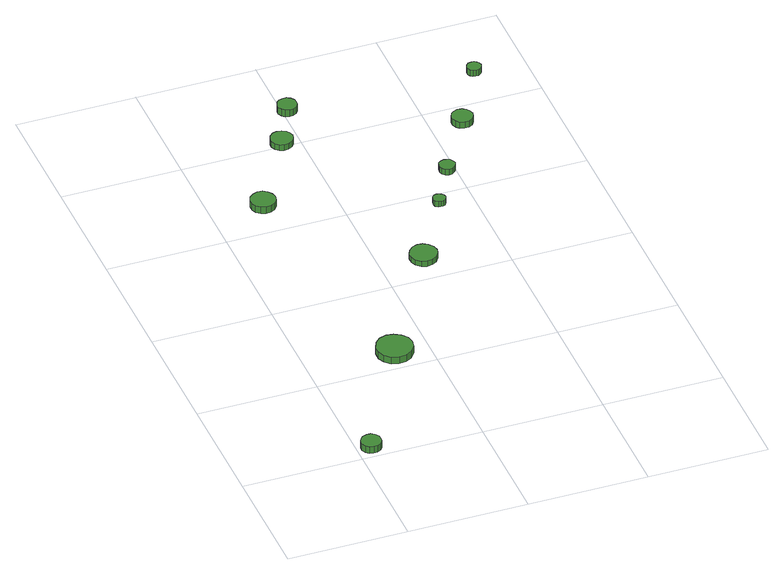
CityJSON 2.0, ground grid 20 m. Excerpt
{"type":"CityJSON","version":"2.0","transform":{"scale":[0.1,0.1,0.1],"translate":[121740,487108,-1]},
"CityObjects":{
"tree1":{"type":"SolitaryVegetationObject","attributes":{"function":"something"},"geometry":[{"type":"MultiSurface","lod":"1","boundaries":[[[0,1,2,3,4,5,6,7,8,9,10,11,12,13,14]],[[15,16,17,18,19,20,21,22,23,24,25,26,27,28,29]],[[0,29,28,1]],[[1,28,27,2]],[[2,27,26,3]],[[3,26,25,4]],[[4,25,24,5]],[[5,24,23,6]],[[6,23,22,7]],[[7,22,21,8]],[[8,21,20,9]],[[9,20,19,10]],[[10,19,18,11]],[[11,18,17,12]],[[12,17,16,13]],[[13,16,15,14]],[[14,15,29,0]]]}]},
"tree2":{"type":"SolitaryVegetationObject","attributes":{"function":"something"},"geometry":[{"type":"MultiSurface","lod":"1","boundaries":[[[30,31,32,33,34,35,36,37,38,39,40,41,42,43,44]],[[45,46,47,48,49,50,51,52,53,54,55,56,57,58,59]],[[30,59,58,31]],[[31,58,57,32]],[[32,57,56,33]],[[33,56,55,34]],[[34,55,54,35]],[[35,54,53,36]],[[36,53,52,37]],[[37,52,51,38]],[[38,51,50,39]],[[39,50,49,40]],[[40,49,48,41]],[[41,48,47,42]],[[42,47,46,43]],[[43,46,45,44]],[[44,45,59,30]]]}]},
"tree3":{"type":"SolitaryVegetationObject","attributes":{"function":"something"},"geometry":[{"type":"MultiSurface","lod":"1","boundaries":[[[60,61,62,63,64,65,66,67,68,69,70,71,72,73,74]],[[75,76,77,78,79,80,81,82,83,84,85,86,87,88,89]],[[60,89,88,61]],[[61,88,87,62]],[[62,87,86,63]],[[63,86,85,64]],[[64,85,84,65]],[[65,84,83,66]],[[66,83,82,67]],[[67,82,81,68]],[[68,81,80,69]],[[69,80,79,70]],[[70,79,78,71]],[[71,78,77,72]],[[72,77,76,73]],[[73,76,75,74]],[[74,75,89,60]]]}]},
"tree4":{"type":"SolitaryVegetationObject","attributes":{"function":"something"},"geometry":[{"type":"MultiSurface","lod":"1","boundaries":[[[90,91,92,93,94,95,96,97,98,99,100,101,102,103,104]],[[105,106,107,108,109,110,111,112,113,114,115,116,117,118,119]],[[90,119,118,91]],[[91,118,117,92]],[[92,117,116,93]],[[93,116,115,94]],[[94,115,114,95]],[[95,114,113,96]],[[96,113,112,97]],[[97,112,111,98]],[[98,111,110,99]],[[99,110,109,100]],[[100,109,108,101]],[[101,108,107,102]],[[102,107,106,103]],[[103,106,105,104]],[[104,105,119,90]]]}]},
"tree5":{"type":"SolitaryVegetationObject","attributes":{"function":"something"},"geometry":[{"type":"MultiSurface","lod":"1","boundaries":[[[120,121,122,123,124,125,126,127,128,129,130,131,132,133,134]],[[135,136,137,138,139,140,141,142,143,144,145,146,147,148,149]],[[120,149,148,121]],[[121,148,147,122]],[[122,147,146,123]],[[123,146,145,124]],[[124,145,144,125]],[[125,144,143,126]],[[126,143,142,127]],[[127,142,141,128]],[[128,141,140,129]],[[129,140,139,130]],[[130,139,138,131]],[[131,138,137,132]],[[132,137,136,133]],[[133,136,135,134]],[[134,135,149,120]]]}]},
"tree6":{"type":"SolitaryVegetationObject","attributes":{"function":"something"},"geometry":[{"type":"MultiSurface","lod":"1","boundaries":[[[150,151,152,153,154,155,156,157,158,159,160,161,162,163,164]],[[165,166,167,168,169,170,171,172,173,174,175,176,177,178,179]],[[150,179,178,151]],[[151,178,177,152]],[[152,177,176,153]],[[153,176,175,154]],[[154,175,174,155]],[[155,174,173,156]],[[156,173,172,157]],[[157,172,171,158]],[[158,171,170,159]],[[159,170,169,160]],[[160,169,168,161]],[[161,168,167,162]],[[162,167,166,163]],[[163,166,165,164]],[[164,165,179,150]]]}]},
"tree7":{"type":"SolitaryVegetationObject","attributes":{"function":"something"},"geometry":[{"type":"MultiSurface","lod":"1","boundaries":[[[180,181,182,183,184,185,186,187,188,189,190,191,192,193,194]],[[195,196,197,198,199,200,201,202,203,204,205,206,207,208,209]],[[180,209,208,181]],[[181,208,207,182]],[[182,207,206,183]],[[183,206,205,184]],[[184,205,204,185]],[[185,204,203,186]],[[186,203,202,187]],[[187,202,201,188]],[[188,201,200,189]],[[189,200,199,190]],[[190,199,198,191]],[[191,198,197,192]],[[192,197,196,193]],[[193,196,195,194]],[[194,195,209,180]]]}]},
"tree8":{"type":"SolitaryVegetationObject","attributes":{"function":"something"},"geometry":[{"type":"MultiSurface","lod":"1","boundaries":[[[210,211,212,213,214,215,216,217,218,219,220,221,222,223,224]],[[225,226,227,228,229,230,231,232,233,234,235,236,237,238,239]],[[210,239,238,211]],[[211,238,237,212]],[[212,237,236,213]],[[213,236,235,214]],[[214,235,234,215]],[[215,234,233,216]],[[216,233,232,217]],[[217,232,231,218]],[[218,231,230,219]],[[219,230,229,220]],[[220,229,228,221]],[[221,228,227,222]],[[222,227,226,223]],[[223,226,225,224]],[[224,225,239,210]]]}]},
"tree9":{"type":"SolitaryVegetationObject","attributes":{"function":"something"},"geometry":[{"type":"MultiSurface","lod":"1","boundaries":[[[240,241,242,243,244,245,246,247,248,249,250,251,252,253,254]],[[255,256,257,258,259,260,261,262,263,264,265,266,267,268,269]],[[240,269,268,241]],[[241,268,267,242]],[[242,267,266,243]],[[243,266,265,244]],[[244,265,264,245]],[[245,264,263,246]],[[246,263,262,247]],[[247,262,261,248]],[[248,261,260,249]],[[249,260,259,250]],[[250,259,258,251]],[[251,258,257,252]],[[252,257,256,253]],[[253,256,255,254]],[[254,255,269,240]]]}]},
"tree10":{"type":"SolitaryVegetationObject","attributes":{"function":"something"},"geometry":[{"type":"MultiSurface","lod":"1","boundaries":[[[270,271,272,273,274,275,276,277,278,279,280,281,282,283,284]],[[285,286,287,288,289,290,291,292,293,294,295,296,297,298,299]],[[270,299,298,271]],[[271,298,297,272]],[[272,297,296,273]],[[273,296,295,274]],[[274,295,294,275]],[[275,294,293,276]],[[276,293,292,277]],[[277,292,291,278]],[[278,291,290,279]],[[279,290,289,280]],[[280,289,288,281]],[[281,288,287,282]],[[282,287,286,283]],[[283,286,285,284]],[[284,285,299,270]]]}]}
},
"vertices":[
[37,17,24],[36,24,24],[32,30,24],[26,34,24],[19,34,24],[12,32,24],[7,27,24],[4,21,24],[4,14,24],[7,7,24],[12,3,24],[19,1,24],[26,1,24],[32,5,24],[36,10,24],[36,10,11],[32,5,11],[26,1,11],[19,1,11],[12,3,11],[7,7,11],[4,14,11],[4,21,11],[7,27,11],[12,32,11],[19,34,11],[26,34,11],[32,30,11],[36,24,11],[37,17,11],
[171,234,24],[169,246,24],[161,256,24],[150,262,24],[138,264,24],[126,260,24],[117,251,24],[112,240,24],[112,227,24],[117,216,24],[126,207,24],[138,204,24],[150,205,24],[161,211,24],[169,221,24],[169,221,11],[161,211,11],[150,205,11],[138,204,11],[126,207,11],[117,216,11],[112,227,11],[112,240,11],[117,251,11],[126,260,11],[138,264,11],[150,262,11],[161,256,11],[169,246,11],[171,234,11],
[107,668,18],[105,676,18],[100,683,18],[93,688,18],[84,689,18],[76,686,18],[69,680,18],[66,672,18],[66,664,18],[69,656,18],[76,650,18],[84,647,18],[93,648,18],[100,652,18],[105,659,18],[105,659,5],[100,652,5],[93,648,5],[84,647,5],[76,650,5],[69,656,5],[66,664,5],[66,672,5],[69,680,5],[76,686,5],[84,689,5],[93,688,5],[100,683,5],[105,676,5],[107,668,5],
[295,453,16],[293,462,16],[287,470,16],[279,475,16],[270,476,16],[261,473,16],[254,466,16],[250,458,16],[250,448,16],[254,440,16],[261,433,16],[270,430,16],[279,431,16],[287,436,16],[293,444,16],[293,444,6],[287,436,6],[279,431,6],[270,430,6],[261,433,6],[254,440,6],[250,448,6],[250,458,6],[254,466,6],[261,473,6],[270,476,6],[279,475,6],[287,470,6],[293,462,6],[295,453,6],
[189,809,16],[187,816,16],[183,822,16],[176,826,16],[168,827,16],[161,825,16],[155,819,16],[152,812,16],[152,805,16],[155,798,16],[161,793,16],[168,790,16],[176,791,16],[183,795,16],[187,801,16],[187,801,5],[183,795,5],[176,791,5],[168,790,5],[161,793,5],[155,798,5],[152,805,5],[152,812,5],[155,819,5],[161,825,5],[168,827,5],[176,826,5],[183,822,5],[187,816,5],[189,809,5],
[224,885,18],[223,892,18],[219,897,18],[213,901,18],[207,901,18],[200,899,18],[195,895,18],[192,888,18],[192,882,18],[195,876,18],[200,871,18],[207,869,18],[213,870,18],[219,873,18],[223,879,18],[223,879,5],[219,873,5],[213,870,5],[207,869,5],[200,871,5],[195,876,5],[192,882,5],[192,888,5],[195,895,5],[200,899,5],[207,901,5],[213,901,5],[219,897,5],[223,892,5],[224,885,5],
[356,577,16],[355,581,16],[352,585,16],[348,587,16],[344,588,16],[340,586,16],[336,583,16],[335,579,16],[335,575,16],[336,571,16],[340,568,16],[344,567,16],[348,567,16],[352,569,16],[355,573,16],[355,573,6],[352,569,6],[348,567,6],[344,567,6],[340,568,6],[336,571,6],[335,575,6],[335,579,6],[336,583,6],[340,586,6],[344,588,6],[348,587,6],[352,585,6],[355,581,6],[356,577,6],
[401,654,16],[399,659,16],[396,664,16],[391,666,16],[386,667,16],[380,665,16],[376,662,16],[374,656,16],[374,651,16],[376,646,16],[380,642,16],[386,640,16],[391,641,16],[396,644,16],[399,648,16],[399,648,5],[396,644,5],[391,641,5],[386,640,5],[380,642,5],[376,646,5],[374,651,5],[374,656,5],[376,662,5],[380,665,5],[386,667,5],[391,666,5],[396,664,5],[399,659,5],[401,654,5],
[471,762,17],[469,769,17],[465,775,17],[459,779,17],[451,780,17],[444,777,17],[439,773,17],[436,766,17],[436,759,17],[439,752,17],[444,747,17],[451,745,17],[459,745,17],[465,749,17],[469,755,17],[469,755,5],[465,749,5],[459,745,5],[451,745,5],[444,747,5],[439,752,5],[436,759,5],[436,766,5],[439,773,5],[444,777,5],[451,780,5],[459,779,5],[465,775,5],[469,769,5],[471,762,5],
[528,876,16],[527,881,16],[524,885,16],[520,888,16],[515,888,16],[510,887,16],[506,883,16],[504,879,16],[504,874,16],[506,869,16],[510,866,16],[515,865,16],[520,865,16],[524,868,16],[527,872,16],[527,872,5],[524,868,5],[520,865,5],[515,865,5],[510,866,5],[506,869,5],[504,874,5],[504,879,5],[506,883,5],[510,887,5],[515,888,5],[520,888,5],[524,885,5],[527,881,5],[528,876,5]
]}
